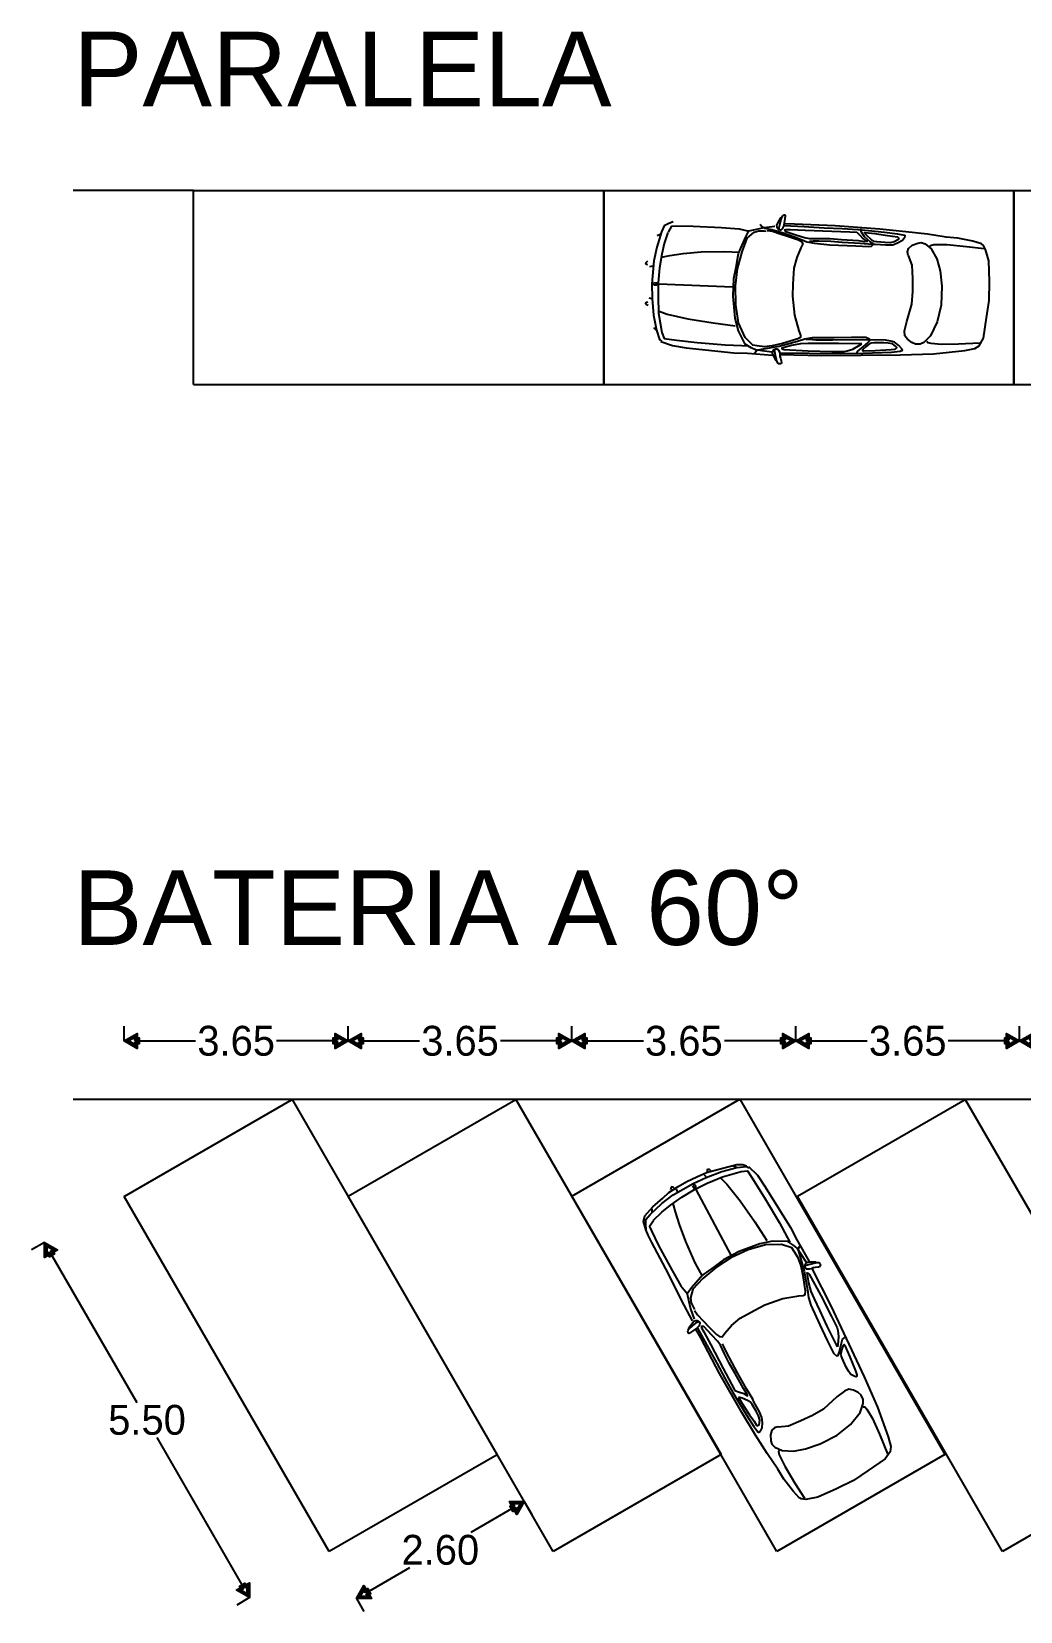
# Model space of a CAD drawing. Header units: millimetres. Extents: x 1475 to 1614, y 937 to 997.
# Drawn here: x 1514.91 to 1528.16, y 937.27 to 958.46 of the extents above; entities that cross this region are included whole.
import ezdxf

# ---------------------------------------------------------------- set-up
doc = ezdxf.new("R2010")
doc.units = ezdxf.units.MM
doc.styles.add('Century Gothic', font='GOTHIC.TTF')
doc.styles.get("Standard").update_dxf_attribs({"font": 'arial.ttf'})
doc.dimstyles.new('Mgc', dxfattribs={"dimscale": 50, "dimtxt": 0.008, "dimasz": 0.004, "dimexe": 0.004, "dimexo": 0, "dimgap": 0.0005, "dimtad": 0, "dimtih": 1, "dimtoh": 1, "dimzin": 1, "dimdsep": 46, "dimtxsty": 'Century Gothic', "dimblk": 'Flecha', "dimcen": 0, "dimclrd": 1, "dimclre": 1, "dimclrt": 256, "dimadec": 1, "dimazin": 0, "dimtfac": 1, "dimtofl": 0, "dimtmove": 0, "dimatfit": 3, "dimldrblk": 'Flecha', "dimfxl": 0, "dimfxlon": 1, "dimtolj": 1, "dimlwd": -1, "dimlwe": -1, "dimarcsym": 0})

# ---------------------------------------------------------------- blocks, each defined once
blk = doc.blocks.new('Flecha')
blk.add_hatch(color=256).paths.add_polyline_path([(-0.72, 0.05), (-1, 0.05), (-1, 0.2), (-0.87, 0.2), (-0.87, 0.5), (0, 0), (-0.87, -0.5), (-0.87, -0.2), (-1, -0.2), (-1, -0.05), (-0.72, -0.05), (-0.72, -0.24), (-0.3, 0), (-0.72, 0.24)])
blk.add_lwpolyline([(-0.72, 0.05), (-1, 0.05), (-1, 0.2), (-0.87, 0.2), (-0.87, 0.5), (0, 0), (-0.87, -0.5), (-0.87, -0.2), (-1, -0.2), (-1, -0.05), (-0.72, -0.05), (-0.72, -0.24), (-0.3, 0), (-0.72, 0.24), (-0.72, 0.05)])
blk = doc.blocks.new('*D62')
at = {"color": 1, "transparency": 16777216}
for p, q in [((1515.079, 942.219), (1514.906, 942.119)), ((1515.179, 942.046), (1516.319, 940.073)), ((1517.729, 937.629), (1516.59, 939.603)), ((1517.829, 937.456), (1517.656, 937.356))]:
    blk.add_line(p, q, dxfattribs=at)
at = {"layer": 'Defpoints', "color": 0, "transparency": 16777216}
for p in [(1516.148, 942.836), (1518.898, 938.073), (1517.829, 937.456)]:
    blk.add_point(p, dxfattribs=at)
at = {"color": 1, "transparency": 16777216, "xscale": 0.2, "yscale": 0.2, "zscale": 0.2}
for p, rotation in [((1515.079, 942.219), 120.0000000000008), ((1517.829, 937.456), 300.0000000000008)]:
    blk.add_blockref('Flecha', p, dxfattribs=dict(at, rotation=rotation))
at = {"transparency": 16777216, "insert": (1516.454, 939.838), "char_height": 0.4, "attachment_point": 5, "style": 'Century Gothic'}
blk.add_mtext('\\A1;5.50', dxfattribs=at)
blk = doc.blocks.new('*D63')
at = {"color": 1, "transparency": 16777216}
for p, q in [((1521.513, 938.745), (1521.613, 938.572)), ((1521.339, 938.645), (1520.794, 938.33)), ((1519.434, 937.545), (1519.98, 937.86)), ((1519.261, 937.445), (1519.361, 937.272))]:
    blk.add_line(p, q, dxfattribs=at)
at = {"layer": 'Defpoints', "color": 0, "transparency": 16777216}
for p in [(1521.15, 939.373), (1521.513, 938.745), (1518.898, 938.073)]:
    blk.add_point(p, dxfattribs=at)
at = {"color": 1, "transparency": 16777216, "xscale": 0.2, "yscale": 0.2, "zscale": 0.2}
for p, rotation in [((1521.513, 938.745), 29.99999999999943), ((1519.261, 937.445), 209.9999999999994)]:
    blk.add_blockref('Flecha', p, dxfattribs=dict(at, rotation=rotation))
at = {"transparency": 16777216, "insert": (1520.387, 938.095), "char_height": 0.4, "attachment_point": 5, "style": 'Century Gothic'}
blk.add_mtext('\\A1;2.60', dxfattribs=at)
blk = doc.blocks.new('*D65')
at = {"color": 1, "transparency": 16777216}
for p, q in [((1516.148, 944.921), (1516.148, 945.121)), ((1519.15, 944.921), (1519.15, 945.121)), ((1516.348, 944.921), (1517.106, 944.921)), ((1518.95, 944.921), (1518.192, 944.921))]:
    blk.add_line(p, q, dxfattribs=at)
at = {"layer": 'Defpoints', "color": 0, "transparency": 16777216}
for p in [(1519.15, 944.921), (1516.148, 942.836), (1519.15, 942.838)]:
    blk.add_point(p, dxfattribs=at)
at = {"color": 1, "transparency": 16777216, "xscale": 0.2, "yscale": 0.2, "zscale": 0.2, "rotation": 180}
blk.add_blockref('Flecha', (1516.148, 944.921), dxfattribs=at)
at = {"color": 1, "transparency": 16777216, "xscale": 0.2, "yscale": 0.2, "zscale": 0.2}
blk.add_blockref('Flecha', (1519.15, 944.921), dxfattribs=at)
at = {"transparency": 16777216, "insert": (1517.649, 944.921), "char_height": 0.4, "attachment_point": 5, "style": 'Century Gothic'}
blk.add_mtext('\\A1;3.65', dxfattribs=at)
blk = doc.blocks.new('*D66')
at = {"color": 1, "transparency": 16777216}
for p, q in [((1519.15, 944.921), (1519.15, 945.121)), ((1522.151, 944.921), (1522.151, 945.121)), ((1519.35, 944.921), (1520.108, 944.921)), ((1521.951, 944.921), (1521.194, 944.921))]:
    blk.add_line(p, q, dxfattribs=at)
at = {"layer": 'Defpoints', "color": 0, "transparency": 16777216}
for p in [(1522.151, 944.921), (1519.15, 942.836), (1522.151, 942.838)]:
    blk.add_point(p, dxfattribs=at)
at = {"color": 1, "transparency": 16777216, "xscale": 0.2, "yscale": 0.2, "zscale": 0.2, "rotation": 180}
blk.add_blockref('Flecha', (1519.15, 944.921), dxfattribs=at)
at = {"color": 1, "transparency": 16777216, "xscale": 0.2, "yscale": 0.2, "zscale": 0.2}
blk.add_blockref('Flecha', (1522.151, 944.921), dxfattribs=at)
at = {"transparency": 16777216, "insert": (1520.651, 944.921), "char_height": 0.4, "attachment_point": 5, "style": 'Century Gothic'}
blk.add_mtext('\\A1;3.65', dxfattribs=at)
blk = doc.blocks.new('*D67')
at = {"color": 1, "transparency": 16777216}
for p, q in [((1522.151, 944.921), (1522.151, 945.121)), ((1525.153, 944.921), (1525.153, 945.121)), ((1522.351, 944.921), (1523.109, 944.921)), ((1524.953, 944.921), (1524.195, 944.921))]:
    blk.add_line(p, q, dxfattribs=at)
at = {"layer": 'Defpoints', "color": 0, "transparency": 16777216}
for p in [(1525.153, 944.921), (1522.151, 942.836), (1525.153, 942.838)]:
    blk.add_point(p, dxfattribs=at)
at = {"color": 1, "transparency": 16777216, "xscale": 0.2, "yscale": 0.2, "zscale": 0.2, "rotation": 180}
blk.add_blockref('Flecha', (1522.151, 944.921), dxfattribs=at)
at = {"color": 1, "transparency": 16777216, "xscale": 0.2, "yscale": 0.2, "zscale": 0.2}
blk.add_blockref('Flecha', (1525.153, 944.921), dxfattribs=at)
at = {"transparency": 16777216, "insert": (1523.652, 944.921), "char_height": 0.4, "attachment_point": 5, "style": 'Century Gothic'}
blk.add_mtext('\\A1;3.65', dxfattribs=at)
blk = doc.blocks.new('*D68')
at = {"color": 1, "transparency": 16777216}
for p, q in [((1525.153, 944.921), (1525.153, 945.121)), ((1528.154, 944.921), (1528.154, 945.121)), ((1525.353, 944.921), (1526.111, 944.921)), ((1527.954, 944.921), (1527.197, 944.921))]:
    blk.add_line(p, q, dxfattribs=at)
at = {"layer": 'Defpoints', "color": 0, "transparency": 16777216}
for p in [(1528.154, 944.921), (1525.153, 942.836), (1528.154, 942.838)]:
    blk.add_point(p, dxfattribs=at)
at = {"color": 1, "transparency": 16777216, "xscale": 0.2, "yscale": 0.2, "zscale": 0.2, "rotation": 180}
blk.add_blockref('Flecha', (1525.153, 944.921), dxfattribs=at)
at = {"color": 1, "transparency": 16777216, "xscale": 0.2, "yscale": 0.2, "zscale": 0.2}
blk.add_blockref('Flecha', (1528.154, 944.921), dxfattribs=at)
at = {"transparency": 16777216, "insert": (1526.654, 944.921), "char_height": 0.4, "attachment_point": 5, "style": 'Century Gothic'}
blk.add_mtext('\\A1;3.65', dxfattribs=at)
blk = doc.blocks.new('*D69')
at = {"color": 1, "transparency": 16777216}
for p, q in [((1528.154, 944.921), (1528.154, 945.121)), ((1531.156, 944.921), (1531.156, 945.121)), ((1528.354, 944.921), (1529.112, 944.921)), ((1530.956, 944.921), (1530.198, 944.921))]:
    blk.add_line(p, q, dxfattribs=at)
at = {"layer": 'Defpoints', "color": 0, "transparency": 16777216}
for p in [(1531.156, 944.921), (1528.154, 942.836), (1531.156, 942.838)]:
    blk.add_point(p, dxfattribs=at)
at = {"color": 1, "transparency": 16777216, "xscale": 0.2, "yscale": 0.2, "zscale": 0.2, "rotation": 180}
blk.add_blockref('Flecha', (1528.154, 944.921), dxfattribs=at)
at = {"color": 1, "transparency": 16777216, "xscale": 0.2, "yscale": 0.2, "zscale": 0.2}
blk.add_blockref('Flecha', (1531.156, 944.921), dxfattribs=at)
at = {"transparency": 16777216, "insert": (1529.655, 944.921), "char_height": 0.4, "attachment_point": 5, "style": 'Century Gothic'}
blk.add_mtext('\\A1;3.65', dxfattribs=at)

msp = doc.modelspace()

# ---------------------------------------------------------------- linework, layer by layer
for p, q in [((1517.079, 956.326), (1515.462, 956.326)), ((1517.079, 956.326), (1522.579, 956.326)), ((1517.079, 953.726), (1517.079, 956.326)), ((1522.579, 956.326), (1528.079, 956.326)), ((1522.579, 953.726), (1522.579, 956.326)), ((1522.579, 956.326), (1522.579, 953.726)), ((1528.079, 956.326), (1528.079, 953.726)), ((1528.079, 956.326), (1533.579, 956.326)), ((1528.079, 953.726), (1528.079, 956.326)), ((1517.079, 953.726), (1522.579, 953.726)), ((1522.579, 953.726), (1528.079, 953.726)), ((1528.079, 953.726), (1533.579, 953.726)), ((1515.462, 944.139), (1539.079, 944.139)), ((1516.148, 942.836), (1518.4, 944.136)), ((1518.4, 944.136), (1521.15, 939.373)), ((1519.15, 942.838), (1521.401, 944.138)), ((1521.401, 944.138), (1524.151, 939.374)), ((1522.151, 942.839), (1524.403, 944.139)), ((1524.403, 944.139), (1527.153, 939.376)), ((1525.174, 942.838), (1527.425, 944.138)), ((1527.425, 944.138), (1530.175, 939.374)), ((1518.898, 938.073), (1516.148, 942.836)), ((1521.9, 938.074), (1519.15, 942.838)), ((1524.901, 938.076), (1522.151, 942.839)), ((1527.924, 938.074), (1525.174, 942.838)), ((1521.15, 939.373), (1518.898, 938.073)), ((1524.151, 939.374), (1521.9, 938.074)), ((1527.153, 939.376), (1524.901, 938.076)), ((1530.175, 939.374), (1527.924, 938.074))]:
    msp.add_line(p, q)
at = {"color": 0, "linetype": 'ByBlock'}
for points in [[(1523.511, 955.907), (1523.449, 955.882), (1523.388, 955.851), (1523.352, 955.772), (1523.288, 955.567), (1523.248, 955.38), (1523.225, 955.072), (1523.228, 954.877), (1523.246, 954.655), (1523.287, 954.452), (1523.327, 954.329), (1523.359, 954.308)], [(1523.445, 955.768), (1523.492, 955.847), (1523.558, 955.851), (1523.778, 955.849), (1524.157, 955.827), (1524.392, 955.811), (1524.529, 955.779)], [(1524.838, 954.156), (1524.7, 954.177), (1524.612, 954.188), (1524.556, 954.214), (1524.476, 954.263), (1524.383, 954.444), (1524.34, 954.615), (1524.314, 954.908), (1524.323, 955.146), (1524.354, 955.299), (1524.387, 955.482), (1524.477, 955.694), (1524.525, 955.784), (1524.608, 955.804), (1524.729, 955.83), (1524.874, 955.847)], [(1524.676, 955.874), (1524.7, 955.843), (1524.738, 955.819), (1524.834, 955.802), (1524.982, 955.757), (1525.137, 955.703), (1525.239, 955.664), (1525.302, 955.639), (1525.405, 955.618), (1525.608, 955.597), (1525.958, 955.583), (1526.133, 955.576), (1526.168, 955.578), (1526.183, 955.591), (1526.191, 955.612), (1526.156, 955.631), (1526.073, 955.704), (1526.033, 955.767), (1526.027, 955.798), (1526.031, 955.815)], [(1524.963, 955.968), (1524.947, 955.957), (1524.93, 955.926), (1524.91, 955.888), (1524.896, 955.859), (1524.898, 955.832), (1524.906, 955.814), (1524.922, 955.802), (1524.941, 955.797), (1524.956, 955.799), (1524.971, 955.813), (1524.985, 955.829), (1524.992, 955.848), (1524.996, 955.866), (1525.005, 955.919), (1525.017, 955.98), (1525.014, 955.99), (1525.009, 955.995), (1524.996, 955.994), (1524.985, 955.992), (1524.971, 955.982), (1524.967, 955.972), (1524.958, 955.948), (1524.94, 955.876), (1524.927, 955.825), (1524.925, 955.803)], [(1524.941, 954.126), (1525.501, 954.113), (1526.555, 954.122), (1526.999, 954.135), (1527.419, 954.179), (1527.553, 954.205), (1527.614, 954.243), (1527.668, 954.343), (1527.712, 954.617), (1527.747, 954.85), (1527.749, 955.105), (1527.743, 955.381), (1527.699, 955.536), (1527.668, 955.589), (1527.643, 955.61), (1527.528, 955.645), (1527.328, 955.684), (1527.17, 955.701), (1526.921, 955.741), (1526.629, 955.773), (1526.28, 955.808), (1525.679, 955.852), (1525.137, 955.874), (1525.003, 955.879)], [(1525, 955.857), (1525.261, 955.842), (1525.535, 955.826), (1525.774, 955.817), (1525.984, 955.804), (1526.13, 955.789), (1526.344, 955.768), (1526.518, 955.743), (1526.61, 955.727), (1526.614, 955.718), (1526.609, 955.692), (1526.582, 955.653), (1526.517, 955.617), (1526.455, 955.593), (1526.362, 955.592), (1526.219, 955.603), (1526.18, 955.6), (1526.016, 955.615), (1525.774, 955.629), (1525.621, 955.64), (1525.46, 955.646), (1525.385, 955.645), (1525.335, 955.642)], [(1523.294, 955.72), (1523.334, 955.739)], [(1523.439, 955.762), (1523.389, 955.616), (1523.356, 955.47), (1523.327, 955.29), (1523.308, 955.089), (1523.306, 954.901), (1523.313, 954.679), (1523.358, 954.422), (1523.388, 954.34), (1523.552, 954.32), (1523.831, 954.289), (1524.204, 954.254), (1524.429, 954.245), (1524.494, 954.242)], [(1524.771, 955.79), (1524.84, 955.779), (1524.945, 955.744), (1525.057, 955.709), (1525.188, 955.665), (1525.231, 955.64), (1525.249, 955.609), (1525.221, 955.556), (1525.166, 955.427), (1525.129, 955.283), (1525.114, 955.068), (1525.107, 954.907), (1525.135, 954.652), (1525.196, 954.442), (1525.218, 954.387), (1525.217, 954.356), (1525.179, 954.335), (1524.974, 954.274), (1524.835, 954.241), (1524.734, 954.229), (1524.633, 954.242), (1524.577, 954.251), (1524.474, 954.356), (1524.387, 954.551), (1524.347, 954.791), (1524.344, 955.045), (1524.372, 955.275), (1524.432, 955.503), (1524.502, 955.685), (1524.594, 955.766), (1524.657, 955.786), (1524.727, 955.784), (1524.758, 955.782)], [(1525.972, 955.765), (1526.006, 955.729), (1526.058, 955.675), (1526.11, 955.642), (1526.081, 955.639), (1525.996, 955.651), (1525.764, 955.665), (1525.608, 955.675), (1525.458, 955.677), (1525.34, 955.677), (1525.272, 955.689), (1525.166, 955.723), (1525.018, 955.773), (1525.005, 955.8), (1525.02, 955.804), (1525.08, 955.801), (1525.28, 955.793), (1525.637, 955.779), (1525.876, 955.769), (1525.972, 955.765)], [(1526.079, 955.761), (1526.211, 955.747), (1526.353, 955.728), (1526.452, 955.711), (1526.517, 955.704), (1526.53, 955.69), (1526.529, 955.669), (1526.474, 955.636), (1526.417, 955.625), (1526.345, 955.628), (1526.239, 955.637), (1526.203, 955.643), (1526.165, 955.67), (1526.106, 955.721), (1526.072, 955.761)], [(1523.351, 955.431), (1523.464, 955.453), (1523.642, 955.479), (1523.884, 955.502), (1524.195, 955.509), (1524.399, 955.5)], [(1526.659, 955.455), (1526.65, 955.502), (1526.663, 955.548), (1526.713, 955.592), (1526.79, 955.621), (1526.833, 955.626), (1526.887, 955.611), (1526.97, 955.542), (1527.046, 955.407), (1527.088, 955.247), (1527.112, 955.042), (1527.102, 954.786), (1527.05, 954.564), (1526.961, 954.376), (1526.871, 954.288), (1526.822, 954.263), (1526.757, 954.266), (1526.709, 954.288), (1526.652, 954.33), (1526.616, 954.377), (1526.613, 954.443), (1526.64, 954.567), (1526.708, 954.801), (1526.721, 954.972), (1526.722, 955.143), (1526.713, 955.322), (1526.665, 955.455)], [(1526.944, 955.569), (1526.961, 955.588), (1527.005, 955.6), (1527.178, 955.599), (1527.441, 955.576), (1527.677, 955.546)], [(1523.169, 955.327), (1523.153, 955.334), (1523.143, 955.354), (1523.154, 955.367), (1523.171, 955.38)], [(1523.195, 955.308), (1523.24, 955.313)], [(1523.247, 955.09), (1523.274, 955.089), (1523.285, 955.088), (1523.285, 955.068), (1523.279, 955.055), (1523.262, 955.056), (1523.246, 955.07), (1523.247, 955.083)], [(1523.315, 955.073), (1524.31, 955.033)], [(1523.174, 954.785), (1523.153, 954.793), (1523.142, 954.807), (1523.143, 954.82), (1523.154, 954.826), (1523.171, 954.833)], [(1523.184, 954.886), (1523.217, 954.878)], [(1523.32, 954.706), (1523.428, 954.668), (1523.706, 954.603), (1524.045, 954.549), (1524.34, 954.51)], [(1523.245, 954.487), (1523.282, 954.452)], [(1524.593, 954.136), (1524.629, 954.185), (1524.72, 954.2), (1524.93, 954.238), (1525.175, 954.306), (1525.274, 954.335), (1525.377, 954.353), (1525.668, 954.356), (1525.899, 954.36), (1526.091, 954.357), (1526.14, 954.337), (1526.146, 954.313), (1526.115, 954.282), (1526.029, 954.212), (1525.974, 954.168), (1525.97, 954.145), (1525.965, 954.127)], [(1523.343, 954.302), (1523.499, 954.245), (1523.682, 954.217), (1524.323, 954.15), (1524.507, 954.143), (1524.84, 954.119)], [(1524.901, 954.033), (1524.888, 954.044), (1524.853, 954.114), (1524.842, 954.144), (1524.844, 954.163), (1524.849, 954.184), (1524.86, 954.194), (1524.88, 954.201), (1524.899, 954.202), (1524.912, 954.196), (1524.922, 954.182), (1524.933, 954.16), (1524.938, 954.129), (1524.941, 954.103), (1524.946, 954.075), (1524.957, 954.039), (1524.962, 954.014), (1524.956, 954.005), (1524.949, 954), (1524.938, 954.001), (1524.92, 954.003), (1524.914, 954.01), (1524.9, 954.039), (1524.882, 954.111), (1524.867, 954.196)], [(1524.942, 954.149), (1525.331, 954.143), (1525.75, 954.14), (1526.053, 954.142), (1526.435, 954.159), (1526.553, 954.172), (1526.584, 954.185), (1526.577, 954.204), (1526.533, 954.247), (1526.478, 954.291), (1526.426, 954.307), (1526.358, 954.319), (1526.052, 954.322), (1525.644, 954.32), (1525.421, 954.319), (1525.334, 954.328), (1525.289, 954.329)], [(1526.91, 954.306), (1526.92, 954.286), (1526.962, 954.277), (1527.108, 954.265), (1527.334, 954.269), (1527.621, 954.284)], [(1523.769, 941.166), (1523.621, 941.447), (1523.446, 941.799), (1523.223, 942.22), (1523.173, 942.316), (1523.143, 942.394), (1523.11, 942.5), (1523.128, 942.576), (1523.237, 942.695), (1523.37, 942.815), (1523.453, 942.89), (1523.578, 942.968), (1523.694, 943.036), (1523.827, 943.1), (1523.957, 943.156), (1524.155, 943.212), (1524.362, 943.265), (1524.445, 943.266), (1524.493, 943.247)], [(1523.146, 942.392), (1523.142, 942.458), (1523.143, 942.527), (1523.199, 942.594), (1523.357, 942.74), (1523.508, 942.857), (1523.776, 943.011), (1523.953, 943.092), (1524.161, 943.171), (1524.362, 943.222), (1524.49, 943.239), (1524.523, 943.219)], [(1523.246, 942.519), (1523.356, 942.627), (1523.474, 942.721), (1523.623, 942.825), (1523.796, 942.928), (1523.965, 943.012), (1524.169, 943.1), (1524.419, 943.171), (1524.506, 943.18), (1524.595, 943.04), (1524.744, 942.802), (1524.936, 942.481), (1525.042, 942.282), (1525.072, 942.224)], [(1524.013, 943.18), (1523.996, 943.196), (1523.979, 943.199), (1523.967, 943.193), (1523.967, 943.18), (1523.968, 943.163)], [(1524.312, 943.245), (1524.36, 943.227)], [(1524.521, 943.237), (1524.64, 943.12), (1524.744, 942.967), (1525.081, 942.418), (1525.167, 942.255), (1525.332, 941.965)], [(1523.522, 942.951), (1523.509, 942.962), (1523.486, 942.963), (1523.479, 942.947), (1523.475, 942.926)], [(1523.55, 942.935), (1523.565, 942.893)], [(1523.769, 942.983), (1523.782, 942.959), (1523.787, 942.949), (1523.805, 942.958), (1523.814, 942.969), (1523.807, 942.984), (1523.787, 942.992), (1523.775, 942.986)], [(1523.814, 942.929), (1524.28, 942.048)], [(1523.926, 943.128), (1523.948, 943.102)], [(1524.147, 943.083), (1524.228, 943.002), (1524.407, 942.779), (1524.602, 942.497), (1524.764, 942.247)], [(1523.506, 942.742), (1523.535, 942.63), (1523.589, 942.459), (1523.673, 942.23), (1523.801, 941.947), (1523.896, 941.767)], [(1523.243, 942.511), (1523.192, 942.435), (1523.217, 942.374), (1523.314, 942.176), (1523.497, 941.844), (1523.613, 941.638), (1523.701, 941.529)], [(1523.221, 942.668), (1523.221, 942.624)], [(1525.298, 941.951), (1525.22, 942.066), (1525.172, 942.141), (1525.125, 942.18), (1525.046, 942.231), (1524.843, 942.237), (1524.669, 942.202), (1524.394, 942.099), (1524.183, 941.988), (1524.059, 941.894), (1523.908, 941.785), (1523.756, 941.612), (1523.695, 941.53), (1523.713, 941.447), (1523.741, 941.327), (1523.789, 941.189)], [(1523.796, 941.306), (1523.835, 941.248), (1523.912, 941.168), (1523.992, 941.082), (1524.088, 940.984), (1524.129, 940.956), (1524.165, 940.953), (1524.201, 941.001), (1524.293, 941.106), (1524.407, 941.202), (1524.595, 941.308), (1524.737, 941.384), (1524.979, 941.469), (1525.195, 941.505), (1525.254, 941.508), (1525.281, 941.522), (1525.284, 941.566), (1525.251, 941.777), (1525.22, 941.917), (1525.187, 942.013), (1525.133, 942.099), (1525.1, 942.145), (1524.961, 942.193), (1524.748, 942.187), (1524.513, 942.12), (1524.283, 942.013), (1524.088, 941.888), (1523.908, 941.736), (1523.774, 941.594), (1523.741, 941.476), (1523.75, 941.41), (1523.782, 941.349), (1523.797, 941.321)], [(1525.211, 942.18), (1525.182, 942.127), (1525.208, 942.038), (1525.264, 941.833), (1525.308, 941.582), (1525.325, 941.48), (1525.353, 941.38), (1525.477, 941.116), (1525.572, 940.906), (1525.658, 940.733), (1525.697, 940.699), (1525.721, 940.703), (1525.736, 940.745), (1525.762, 940.852), (1525.778, 940.921), (1525.797, 940.935), (1525.811, 940.947)], [(1525.37, 941.871), (1525.623, 941.371), (1526.07, 940.417), (1526.25, 940.011), (1526.392, 939.613), (1526.427, 939.481), (1526.418, 939.41), (1526.351, 939.318), (1526.123, 939.16), (1525.928, 939.027), (1525.698, 938.916), (1525.447, 938.802), (1525.288, 938.774), (1525.227, 938.78), (1525.198, 938.793), (1525.116, 938.882), (1524.995, 939.045), (1524.912, 939.18), (1524.768, 939.388), (1524.613, 939.637), (1524.431, 939.937), (1524.131, 940.46), (1523.878, 940.94), (1523.815, 941.058)], [(1525.436, 941.947), (1525.421, 941.954), (1525.343, 941.955), (1525.311, 941.952), (1525.294, 941.942), (1525.278, 941.929), (1525.274, 941.914), (1525.276, 941.894), (1525.283, 941.876), (1525.294, 941.867), (1525.311, 941.864), (1525.336, 941.864), (1525.366, 941.872), (1525.39, 941.881), (1525.418, 941.889), (1525.456, 941.894), (1525.479, 941.9), (1525.486, 941.91), (1525.487, 941.918), (1525.482, 941.928), (1525.471, 941.943), (1525.463, 941.945), (1525.431, 941.946), (1525.358, 941.93), (1525.275, 941.907)], [(1523.718, 941.056), (1523.721, 941.075), (1523.742, 941.104), (1523.767, 941.139), (1523.787, 941.163), (1523.812, 941.173), (1523.832, 941.174), (1523.85, 941.164), (1523.863, 941.149), (1523.867, 941.136), (1523.861, 941.115), (1523.853, 941.096), (1523.839, 941.082), (1523.824, 941.071), (1523.78, 941.039), (1523.73, 941.002), (1523.72, 941), (1523.713, 941.003), (1523.708, 941.015), (1523.705, 941.026), (1523.708, 941.043), (1523.716, 941.051), (1523.734, 941.069), (1523.791, 941.117), (1523.831, 941.15), (1523.85, 941.161)], [(1523.834, 941.07), (1523.96, 940.842), (1524.093, 940.601), (1524.204, 940.389), (1524.307, 940.205), (1524.383, 940.08), (1524.495, 939.897), (1524.592, 939.75), (1524.647, 939.674), (1524.656, 939.675), (1524.678, 939.69), (1524.701, 939.731), (1524.705, 939.806), (1524.7, 939.872), (1524.66, 939.956), (1524.59, 940.08), (1524.575, 940.117), (1524.491, 940.258), (1524.373, 940.471), (1524.298, 940.604), (1524.223, 940.747), (1524.191, 940.815), (1524.172, 940.861)], [(1524.336, 940.233), (1524.384, 940.218), (1524.455, 940.195), (1524.507, 940.162), (1524.498, 940.189), (1524.45, 940.261), (1524.338, 940.464), (1524.26, 940.601), (1524.194, 940.735), (1524.143, 940.842), (1524.103, 940.897), (1524.026, 940.978), (1523.918, 941.09), (1523.888, 941.09), (1523.891, 941.076), (1523.919, 941.022), (1524.013, 940.845), (1524.179, 940.53), (1524.291, 940.318), (1524.336, 940.233)], [(1524.912, 939.747), (1524.867, 939.735), (1524.831, 939.704), (1524.813, 939.639), (1524.819, 939.557), (1524.833, 939.516), (1524.87, 939.475), (1524.969, 939.429), (1525.123, 939.419), (1525.285, 939.45), (1525.481, 939.517), (1525.708, 939.637), (1525.885, 939.78), (1526.016, 939.941), (1526.057, 940.06), (1526.058, 940.115), (1526.028, 940.172), (1525.988, 940.206), (1525.925, 940.24), (1525.866, 940.252), (1525.806, 940.226), (1525.705, 940.148), (1525.524, 939.985), (1525.375, 939.9), (1525.221, 939.825), (1525.056, 939.756), (1524.915, 939.742)], [(1524.386, 940.138), (1524.456, 940.026), (1524.534, 939.906), (1524.593, 939.823), (1524.627, 939.768), (1524.645, 939.762), (1524.664, 939.772), (1524.67, 939.836), (1524.655, 939.892), (1524.621, 939.956), (1524.567, 940.048), (1524.547, 940.078), (1524.505, 940.1), (1524.435, 940.131), (1524.383, 940.145)], [(1526.057, 940.017), (1526.08, 940.017), (1526.106, 939.982), (1526.18, 939.857), (1526.274, 939.65), (1526.384, 939.385)], [(1524.933, 939.441), (1524.923, 939.417), (1524.931, 939.373), (1525.006, 939.217), (1525.141, 938.99), (1525.27, 938.79)]]:
    msp.add_lwpolyline(points, dxfattribs=at)
for points in [[(1526.037, 954.271), (1525.727, 954.274), (1525.494, 954.272), (1525.321, 954.272), (1525.215, 954.269), (1525.096, 954.246), (1524.968, 954.209), (1524.977, 954.198), (1524.994, 954.191), (1525.32, 954.174), (1525.636, 954.168), (1525.803, 954.165), (1525.841, 954.174), (1525.916, 954.199), (1526.016, 954.255)], [(1526.148, 954.273), (1526.091, 954.227), (1526.053, 954.191), (1526.048, 954.179), (1526.062, 954.174), (1526.219, 954.18), (1526.43, 954.192), (1526.486, 954.199), (1526.503, 954.209), (1526.506, 954.22), (1526.489, 954.237), (1526.449, 954.27), (1526.393, 954.279), (1526.333, 954.283), (1526.202, 954.282), (1526.164, 954.278)], [(1525.712, 940.82), (1525.576, 941.098), (1525.477, 941.309), (1525.402, 941.465), (1525.359, 941.562), (1525.329, 941.679), (1525.307, 941.81), (1525.32, 941.808), (1525.334, 941.796), (1525.49, 941.508), (1525.632, 941.225), (1525.707, 941.076), (1525.715, 941.039), (1525.725, 940.959), (1525.718, 940.845)], [(1525.759, 940.719), (1525.775, 940.79), (1525.792, 940.84), (1525.8, 940.85), (1525.81, 940.839), (1525.873, 940.695), (1525.954, 940.499), (1525.971, 940.446), (1525.97, 940.427), (1525.96, 940.418), (1525.938, 940.427), (1525.891, 940.448), (1525.859, 940.495), (1525.829, 940.548), (1525.773, 940.666), (1525.761, 940.702)]]:
    msp.add_lwpolyline(points, close=True, dxfattribs=at)

# ---------------------------------------------------------------- texts
at = {"char_height": 1, "attachment_point": 1}
for s, insert, width in [('PARALELA', (1515.462, 958.456), 8.86829), ('BATERIA A 60°', (1515.462, 947.209), 10.39123)]:
    msp.add_mtext(s, dxfattribs=dict(at, insert=insert, width=width))

# ---------------------------------------------------------------- dimensions: what is measured, and where the dimension line sits
for base, p1, p2, picture, middle in [((1519.15, 944.921), (1516.148, 942.836), (1519.15, 942.838), '*D65', (1517.649, 944.921)), ((1522.151, 944.921), (1519.15, 942.836), (1522.151, 942.838), '*D66', (1520.651, 944.921)), ((1525.153, 944.921), (1522.151, 942.836), (1525.153, 942.838), '*D67', (1523.652, 944.921)), ((1528.154, 944.921), (1525.153, 942.836), (1528.154, 942.838), '*D68', (1526.654, 944.921)), ((1531.156, 944.921), (1528.154, 942.836), (1531.156, 942.838), '*D69', (1529.655, 944.921))]:
    dim = msp.add_linear_dim(base=base, p1=p1, p2=p2, text='3.65', dimstyle='Mgc')
    dim.commit()
    dim.dimension.update_dxf_attribs({"geometry": picture, "text_midpoint": middle})
for p1, p2, distance, picture, middle in [((1516.148, 942.836), (1518.898, 938.073), -1.234, '*D62', (1516.454, 939.838)), ((1518.898, 938.073), (1521.15, 939.373), -0.726, '*D63', (1520.387, 938.095))]:
    dim = msp.add_aligned_dim(p1=p1, p2=p2, distance=distance, dimstyle='Mgc')
    dim.commit()
    dim.dimension.update_dxf_attribs({"geometry": picture, "text_midpoint": middle})

doc.saveas('drawing.dxf')
